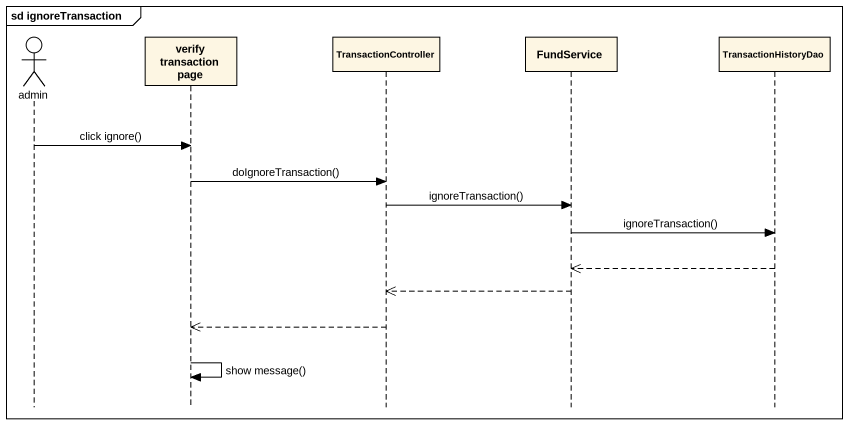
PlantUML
@startuml
mainframe sd ignoreTransaction
hide footbox
actor admin
participant "verify transaction page" as verify_transaction_page
participant TransactionController
participant FundService
participant TransactionHistoryDao

admin -> verify_transaction_page : click ignore()
verify_transaction_page -> TransactionController : doIgnoreTransaction()
TransactionController -> FundService : ignoreTransaction()
FundService -> TransactionHistoryDao : ignoreTransaction()
TransactionHistoryDao -->> FundService
FundService -->> TransactionController
TransactionController -->> verify_transaction_page
verify_transaction_page -> verify_transaction_page : show message()
@enduml
